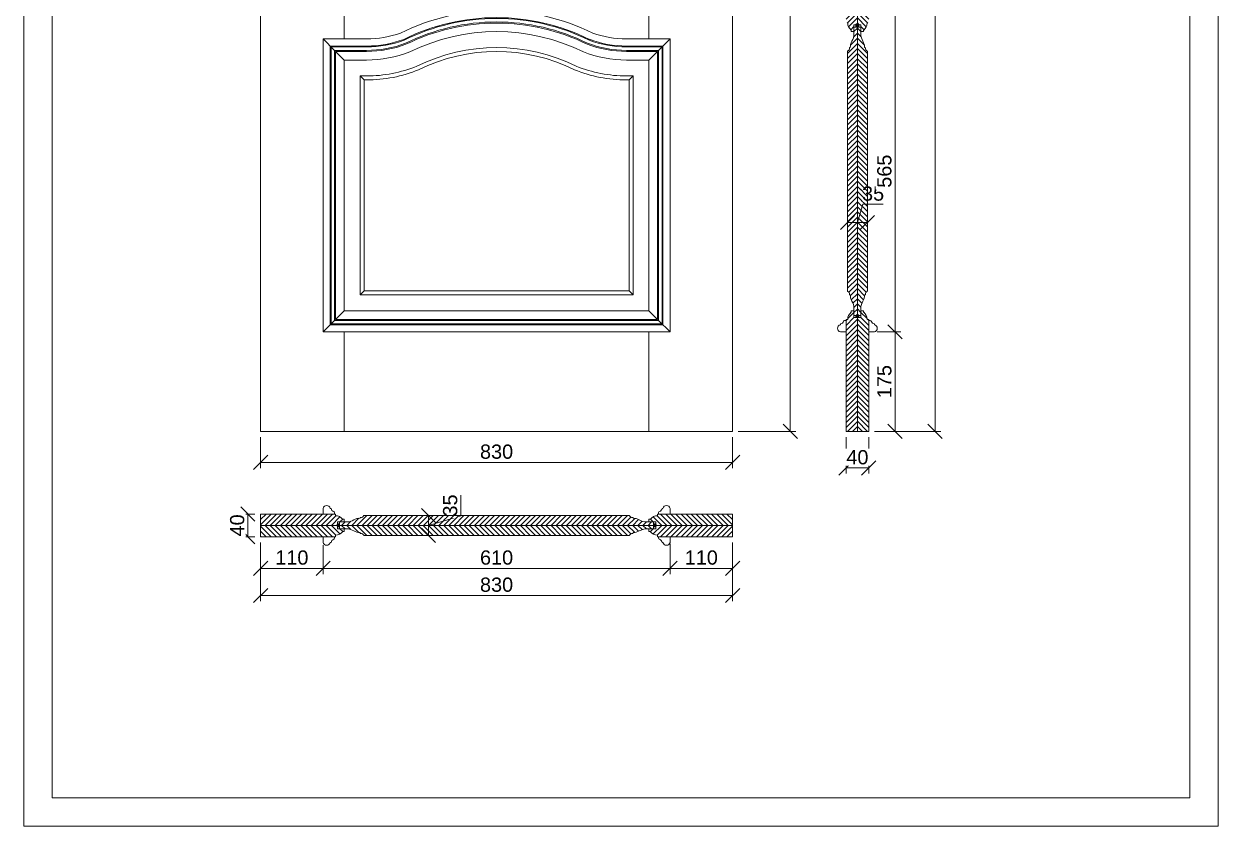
# Model space of a CAD drawing. Header units: millimetres. Extents: x 1957 to 4057, y 493 to 3463.
# Drawn here: x 1957 to 4057, y 493 to 1904 of the extents above; entities that cross this region are included whole.
import ezdxf

# ---------------------------------------------------------------- set-up
doc = ezdxf.new("R2010")
doc.units = ezdxf.units.MM
for name, color, linetype, lineweight in [('图框', 7, 'Continuous', 13), ('填充', 8, 'Continuous', 5), ('标准家私', 4, 'Continuous', 20), ('标注', 2, 'Continuous', 9)]:
    doc.layers.add(name, color=color, linetype=linetype, lineweight=lineweight)
doc.styles.get("Standard").update_dxf_attribs({"font": 'arial.ttf'})
pattern_1 = [(45, (2373.218, 987.005), (-4.49013, 4.49013), [])]
pattern_2 = [(315, (2373.218, 1056.541), (-4.49013, -4.49013), [])]
pattern_3 = [(315, (3387.8593, 3287.1383), (4.490128, 4.490128), [])]
pattern_4 = [(225, (3457.622, 3287.1383), (-4.490128, 4.490128), [])]

# ---------------------------------------------------------------- blocks, each defined once
blk = doc.blocks.new('_Oblique')
at = {"color": 0, "linetype": 'ByBlock', "lineweight": -2}
blk.add_line((-0.5, -0.5), (0.5, 0.5), dxfattribs=at)

msp = doc.modelspace()

# ---------------------------------------------------------------- hatches: boundary and pattern name
at = {"layer": '填充'}
h = msp.add_hatch(dxfattribs=at)
h.set_pattern_fill('ANSI31', color=0, scale=2, angle=-90, style=0)
h.set_pattern_definition(pattern_4)
h.paths.add_polyline_path([(3405.7, 1905.1), (3402.7, 1905.1), (3402.7, 1910.1), (3402.7, 1927.1), (3402.7, 2046.6), (3402.7, 2046.6), (3402.7, 2048.6), (3405.7, 2048.6, -0.229925), (3411.7, 2060.9), (3411.7, 2063.6), (3416.7, 2063.6), (3416.7, 2055.6), (3416.7, 2055.6), (3416.7, 2051.6), (3422.7, 2051.6), (3422.7, 1902.1), (3420.2, 1902.1), (3416.7, 1902.1), (3416.7, 1898.1), (3416.7, 1898.1), (3416.7, 1890.1), (3411.7, 1890.1), (3411.7, 1892.8, -0.229925)])
h = msp.add_hatch(dxfattribs=at)
h.set_pattern_fill('ANSI31', color=0, scale=2, angle=-90, style=0)
h.set_pattern_definition(pattern_3)
h.paths.add_polyline_path([(3442.7, 2046.6), (3442.7, 2046.6), (3442.7, 2048.6), (3439.7, 2048.6, 0.229925), (3433.7, 2060.9), (3433.7, 2063.6), (3428.7, 2063.6), (3428.7, 2055.6), (3428.7, 2055.6), (3428.7, 2051.6), (3422.7, 2051.6), (3422.7, 1902.1), (3425.2, 1902.1), (3428.7, 1902.1), (3428.7, 1898.1), (3428.7, 1898.1), (3428.7, 1890.1), (3433.7, 1890.1), (3433.7, 1892.8, 0.229925), (3439.7, 1905.1), (3442.7, 1905.1), (3442.7, 1910.1), (3442.7, 1927.1)])
h = msp.add_hatch(dxfattribs=at)
h.set_pattern_fill('ANSI31', color=0, scale=2, angle=-90, style=0)
h.set_pattern_definition(pattern_4)
h.paths.add_polyline_path([(3402.7, 1187.1), (3402.7, 1382.1), (3402.7, 1384.1), (3405.7, 1384.1, -0.229925), (3411.7, 1396.4), (3411.7, 1399.1), (3416.7, 1399.1), (3416.7, 1391.1), (3416.7, 1391.1), (3416.7, 1387.1), (3422.7, 1387.1), (3422.7, 1187.1)])
h = msp.add_hatch(dxfattribs=at)
h.set_pattern_fill('ANSI31', color=0, scale=2, angle=-90, style=0)
h.set_pattern_definition(pattern_3)
h.paths.add_polyline_path([(3442.7, 1382.1), (3442.7, 1384.1), (3439.7, 1384.1, 0.229925), (3433.7, 1396.4), (3433.7, 1399.1), (3428.7, 1399.1), (3428.7, 1391.1), (3428.7, 1391.1), (3428.7, 1387.1), (3422.7, 1387.1), (3422.7, 1187.1), (3442.7, 1187.1)])
h = msp.add_hatch(dxfattribs=at)
h.set_pattern_fill('ANSI31', color=0, scale=2, style=0)
h.set_pattern_definition(pattern_1)
h.paths.add_polyline_path([(2508.2, 1021.8), (2508.2, 1024.3), (2508.2, 1027.8), (2512.2, 1027.8), (2512.2, 1027.8), (2520.2, 1027.8), (2520.2, 1032.8), (2517.5, 1032.8, 0.229925), (2505.2, 1038.8), (2505.2, 1041.8), (2500.2, 1041.8), (2483.2, 1041.8), (2373.2, 1041.8), (2373.2, 1021.8)])
h = msp.add_hatch(dxfattribs=at)
h.set_pattern_fill('ANSI31', color=0, scale=2, style=0)
h.set_pattern_definition([(135, (3203.218, 987.005), (4.49013, 4.49013), [])])
h.paths.add_polyline_path([(3056.2, 1032.8), (3058.9, 1032.8, -0.229925), (3071.2, 1038.8), (3071.2, 1041.8), (3076.2, 1041.8), (3093.2, 1041.8), (3203.2, 1041.8), (3203.2, 1021.8), (3068.2, 1021.8), (3068.2, 1024.3), (3068.2, 1027.8), (3064.2, 1027.8), (3064.2, 1027.8), (3056.2, 1027.8)])
h = msp.add_hatch(dxfattribs=at)
h.set_pattern_fill('ANSI31', color=0, scale=2, style=0)
h.set_pattern_definition(pattern_2)
h.paths.add_polyline_path([(2520.2, 1010.8), (2517.5, 1010.8, -0.229925), (2505.2, 1004.8), (2505.2, 1001.8), (2500.2, 1001.8), (2483.2, 1001.8), (2373.2, 1001.8), (2373.2, 1021.8), (2508.2, 1021.8), (2508.2, 1019.3), (2508.2, 1015.8), (2512.2, 1015.8), (2512.2, 1015.8), (2520.2, 1015.8)])
h = msp.add_hatch(dxfattribs=at)
h.set_pattern_fill('ANSI31', color=0, scale=2, style=0)
h.set_pattern_definition(pattern_2)
h.paths.add_polyline_path([(3039.2, 1012.1, -0.129191), (3028.1, 1009.1, -0.551608), (3027.2, 1007.7, 0.292072), (3022.1, 1004.8, -0.349), (3020.9, 1004.3, 0.073859), (3021.2, 1004.3), (2555.2, 1004.3, -0.267914), (2554.4, 1004.8, 0.292072), (2549.3, 1007.7, -0.551608), (2548.3, 1009.1, -0.129191), (2537.2, 1012.1, 0.134752), (2524.4, 1015.8), (2512.2, 1015.8), (2512.2, 1021.8), (3064.2, 1021.8), (3064.2, 1019.3), (3064.2, 1015.8), (3052, 1015.8, 0.134752)])
h = msp.add_hatch(dxfattribs=at)
h.set_pattern_fill('ANSI31', color=0, scale=2, style=0)
h.set_pattern_definition([(225, (3203.218, 1056.541), (4.49013, -4.49013), [])])
h.paths.add_polyline_path([(3056.2, 1010.8), (3058.9, 1010.8, 0.229925), (3071.2, 1004.8), (3071.2, 1001.8), (3076.2, 1001.8), (3093.2, 1001.8), (3203.2, 1001.8), (3203.2, 1021.8), (3068.2, 1021.8), (3068.2, 1019.3), (3068.2, 1015.8), (3064.2, 1015.8), (3064.2, 1015.8), (3056.2, 1015.8)])
at = {"layer": '标准家私'}
for points in [[(3425.2, 1898.1), (3425.2, 1902.1), (3420.2, 1902.1), (3420.2, 1898.1)], [(3425.2, 1898.1), (3425.2, 1902.1), (3420.2, 1902.1), (3420.2, 1898.1)], [(3425.2, 1391.1), (3425.2, 1387.1), (3420.2, 1387.1), (3420.2, 1391.1)], [(3425.2, 1391.1), (3425.2, 1387.1), (3420.2, 1387.1), (3420.2, 1391.1)], [(2512.2, 1024.3), (2508.2, 1024.3), (2508.2, 1019.3), (2512.2, 1019.3)], [(2512.2, 1024.3), (2508.2, 1024.3), (2508.2, 1019.3), (2512.2, 1019.3)], [(3064.2, 1024.3), (3068.2, 1024.3), (3068.2, 1019.3), (3064.2, 1019.3)], [(3064.2, 1024.3), (3068.2, 1024.3), (3068.2, 1019.3), (3064.2, 1019.3)]]:
    msp.add_hatch(color=0, dxfattribs=at).paths.add_polyline_path(points)

# ---------------------------------------------------------------- linework, layer by layer
at = {"layer": '填充', "color": 0}
for p, q in [((2520.2, 1877.1), (2520.2, 1977.1)), ((3056.2, 1877.1), (3056.2, 1977.1)), ((2559.7, 1877.1), (2483.2, 1877.1)), ((2483.2, 1877.1), (2483.2, 1362.1)), ((2503.2, 1857.1), (2483.2, 1877.1)), ((2503.2, 1857.1), (2483.2, 1877.1)), ((3093.2, 1877.1), (3016.7, 1877.1)), ((3073.2, 1857.1), (3093.2, 1877.1)), ((3073.2, 1857.1), (3093.2, 1877.1)), ((3093.2, 1362.1), (3093.2, 1877.1)), ((2559.7, 1864.6), (2495.7, 1864.6)), ((2495.7, 1864.6), (2495.7, 1374.6)), ((2559.7, 1863.1), (2497.2, 1863.1)), ((2497.2, 1863.1), (2497.2, 1376.1)), ((2520.2, 1840.1), (2505.2, 1855.1)), ((2520.2, 1840.1), (2505.2, 1855.1)), ((3080.7, 1864.6), (3016.7, 1864.6)), ((3079.2, 1863.1), (3016.7, 1863.1)), ((3056.2, 1840.1), (3071.2, 1855.1)), ((3056.2, 1840.1), (3071.2, 1855.1)), ((3079.2, 1376.1), (3079.2, 1863.1)), ((3080.7, 1374.6), (3080.7, 1864.6)), ((2559.7, 1840.1), (2520.2, 1840.1)), ((2520.2, 1840.1), (2520.2, 1399.1)), ((3056.2, 1840.1), (3016.7, 1840.1)), ((3056.2, 1399.1), (3056.2, 1840.1)), ((2555.2, 1805.1), (2548.2, 1812.1)), ((2555.2, 1805.1), (2548.2, 1812.1)), ((3021.2, 1805.1), (3028.2, 1812.1)), ((3021.2, 1805.1), (3028.2, 1812.1)), ((2555.2, 1434.1), (2548.2, 1427.1)), ((2555.2, 1434.1), (2548.2, 1427.1)), ((3021.2, 1434.1), (3028.2, 1427.1)), ((3021.2, 1434.1), (3028.2, 1427.1)), ((2520.2, 1399.1), (2505.2, 1384.1)), ((2520.2, 1399.1), (2505.2, 1384.1)), ((2520.2, 1399.1), (3056.2, 1399.1)), ((3056.2, 1399.1), (3071.2, 1384.1)), ((3056.2, 1399.1), (3071.2, 1384.1)), ((2503.2, 1382.1), (2483.2, 1362.1)), ((2503.2, 1382.1), (2483.2, 1362.1)), ((2495.7, 1374.6), (3080.7, 1374.6)), ((2497.2, 1376.1), (3079.2, 1376.1)), ((3073.2, 1382.1), (3093.2, 1362.1)), ((3073.2, 1382.1), (3093.2, 1362.1)), ((2483.2, 1362.1), (3093.2, 1362.1)), ((2520.2, 1362.1), (2520.2, 1187.1)), ((3056.2, 1362.1), (3056.2, 1187.1))]:
    msp.add_line(p, q, dxfattribs=at)
for centre, radius, start, end in [((2788.2, 1546.4), 380.7, 63.6362, 116.3638), ((2788.2, 1546.4), 368.2, 63.6941, 116.3059), ((2788.2, 1546.4), 366.7, 63.6826, 116.3174), ((2788.2, 1546.4), 343.7, 63.6362, 116.3638), ((2559.9, 2051), 173.9, 269.9431, 289.9179), ((2559.9, 2049.2), 184.6, 269.9475, 290.6554), ((2559.9, 2049.2), 186.1, 269.9475, 290.6782), ((3016.5, 2049.2), 186.1, 249.3226, 270.0533), ((3016.5, 2049.3), 184.6, 249.3457, 270.0535), ((3016.5, 2051), 173.9, 250.0821, 270.0569), ((2559.9, 2048.1), 208, 269.9509, 291.3314), ((3016.5, 2048.1), 208, 248.6686, 270.0491)]:
    msp.add_arc(centre, radius, start, end, dxfattribs=at)
at = {"layer": '标准家私', "color": 0}
for p, q in [((2373.2, 3287.1), (2373.2, 1187.1)), ((2373.2, 3287.1), (2373.2, 1187.1)), ((3203.2, 3287.1), (3203.2, 1187.1)), ((3203.2, 3287.1), (3203.2, 1187.1)), ((3422.7, 1902.1), (3422.7, 2051.6)), ((3411.7, 1890.1), (3411.7, 1892.8)), ((3416.7, 1890.1), (3411.7, 1890.1)), ((3428.7, 1902.1), (3416.7, 1902.1)), ((3428.7, 1902.1), (3416.7, 1902.1)), ((3428.7, 1902.1), (3416.7, 1902.1)), ((3416.7, 1902.1), (3416.7, 1890.1)), ((3428.7, 1902.1), (3416.7, 1902.1)), ((3428.7, 1902.1), (3416.7, 1902.1)), ((3428.7, 1902.1), (3416.7, 1902.1)), ((3416.7, 1902.1), (3416.7, 1890.1)), ((3416.7, 1902.1), (3416.7, 1890.1)), ((3428.7, 1898.1), (3416.7, 1898.1)), ((3428.7, 1898.1), (3416.7, 1898.1)), ((3428.7, 1898.1), (3416.7, 1898.1)), ((3428.7, 1898.1), (3416.7, 1898.1)), ((3428.7, 1902.1), (3428.7, 1890.1)), ((3428.7, 1890.1), (3433.7, 1890.1)), ((3433.7, 1890.1), (3433.7, 1892.8)), ((2559.7, 1877.1), (2483.2, 1877.1)), ((2483.2, 1877.1), (2483.2, 1362.1)), ((3093.2, 1877.1), (3016.7, 1877.1)), ((3093.2, 1362.1), (3093.2, 1877.1)), ((2559.7, 1857.1), (2503.2, 1857.1)), ((2503.2, 1857.1), (2503.2, 1382.1)), ((2559.7, 1857.1), (2503.2, 1857.1)), ((2503.2, 1857.1), (2503.2, 1382.1)), ((2559.7, 1855.1), (2505.2, 1855.1)), ((2505.2, 1855.1), (2505.2, 1384.1)), ((2559.7, 1855.1), (2505.2, 1855.1)), ((2505.2, 1855.1), (2505.2, 1384.1)), ((3073.2, 1857.1), (3016.7, 1857.1)), ((3073.2, 1857.1), (3016.7, 1857.1)), ((3071.2, 1855.1), (3016.7, 1855.1)), ((3071.2, 1855.1), (3016.7, 1855.1)), ((3071.2, 1384.1), (3071.2, 1855.1)), ((3071.2, 1384.1), (3071.2, 1855.1)), ((3073.2, 1382.1), (3073.2, 1857.1)), ((3073.2, 1382.1), (3073.2, 1857.1)), ((3405.2, 1434.2), (3405.2, 1855.1)), ((3405.2, 1434.2), (3405.2, 1855.1)), ((2559.7, 1840.1), (2520.2, 1840.1)), ((2520.2, 1840.1), (2520.2, 1399.1)), ((3056.2, 1840.1), (3016.7, 1840.1)), ((3056.2, 1399.1), (3056.2, 1840.1)), ((2559.7, 1812.1), (2548.2, 1812.1)), ((2548.2, 1812.1), (2548.2, 1427.1)), ((2559.7, 1812.1), (2548.2, 1812.1)), ((2548.2, 1812.1), (2548.2, 1427.1)), ((3028.2, 1812.1), (3016.7, 1812.1)), ((3028.2, 1812.1), (3016.7, 1812.1)), ((3028.2, 1427.1), (3028.2, 1812.1)), ((3028.2, 1427.1), (3028.2, 1812.1)), ((2559.7, 1805.1), (2555.2, 1805.1)), ((2555.2, 1805.1), (2555.2, 1434.1)), ((2559.7, 1805.1), (2555.2, 1805.1)), ((2555.2, 1805.1), (2555.2, 1434.1)), ((3021.2, 1805.1), (3016.7, 1805.1)), ((3021.2, 1805.1), (3016.7, 1805.1)), ((3021.2, 1434.1), (3021.2, 1805.1)), ((3021.2, 1434.1), (3021.2, 1805.1)), ((2555.2, 1434.1), (3021.2, 1434.1)), ((2555.2, 1434.1), (3021.2, 1434.1)), ((2548.2, 1427.1), (3028.2, 1427.1)), ((2548.2, 1427.1), (3028.2, 1427.1)), ((2520.2, 1399.1), (3056.2, 1399.1)), ((3416.7, 1399.1), (3411.7, 1399.1)), ((3411.7, 1399.1), (3411.7, 1396.4)), ((3416.7, 1387.1), (3416.7, 1399.1)), ((3416.7, 1387.1), (3416.7, 1399.1)), ((3416.7, 1387.1), (3416.7, 1399.1)), ((3428.7, 1391.1), (3416.7, 1391.1)), ((3428.7, 1391.1), (3416.7, 1391.1)), ((3428.7, 1391.1), (3416.7, 1391.1)), ((3428.7, 1391.1), (3416.7, 1391.1)), ((3428.7, 1387.1), (3416.7, 1387.1)), ((3428.7, 1387.1), (3416.7, 1387.1)), ((3428.7, 1387.1), (3416.7, 1387.1)), ((3428.7, 1387.1), (3416.7, 1387.1)), ((3428.7, 1387.1), (3416.7, 1387.1)), ((3428.7, 1387.1), (3416.7, 1387.1)), ((3422.7, 1187.1), (3422.7, 1387.1)), ((3428.7, 1387.1), (3428.7, 1399.1)), ((3428.7, 1399.1), (3433.7, 1399.1)), ((3433.7, 1399.1), (3433.7, 1396.4)), ((2503.2, 1382.1), (3073.2, 1382.1)), ((2503.2, 1382.1), (3073.2, 1382.1)), ((2505.2, 1384.1), (3071.2, 1384.1)), ((2505.2, 1384.1), (3071.2, 1384.1)), ((3402.7, 1384.1), (3402.7, 1187.1)), ((3402.7, 1384.1), (3402.7, 1379.1)), ((3402.7, 1379.1), (3402.7, 1384.1)), ((3402.7, 1379.1), (3402.7, 1384.1)), ((3402.7, 1379.1), (3402.7, 1384.1)), ((3402.7, 1379.1), (3402.7, 1384.1)), ((3402.7, 1379.1), (3402.7, 1384.1)), ((3402.7, 1384.1), (3402.7, 1379.1)), ((3402.7, 1379.1), (3402.7, 1384.1)), ((3402.7, 1379.1), (3402.7, 1384.1)), ((3402.7, 1379.1), (3402.7, 1384.1)), ((3402.7, 1379.1), (3402.7, 1384.1)), ((3402.7, 1379.1), (3402.7, 1384.1)), ((3402.7, 1384.1), (3402.7, 1187.1)), ((3402.7, 1384.1), (3402.7, 1379.1)), ((3402.7, 1379.1), (3402.7, 1384.1)), ((3402.7, 1379.1), (3402.7, 1384.1)), ((3402.7, 1379.1), (3402.7, 1384.1)), ((3402.7, 1379.1), (3402.7, 1384.1)), ((3402.7, 1379.1), (3402.7, 1384.1)), ((3402.7, 1384.1), (3402.7, 1379.1)), ((3402.7, 1379.1), (3402.7, 1384.1)), ((3402.7, 1379.1), (3402.7, 1384.1)), ((3402.7, 1379.1), (3402.7, 1384.1)), ((3402.7, 1379.1), (3402.7, 1384.1)), ((3402.7, 1379.1), (3402.7, 1384.1)), ((3402.7, 1379.1), (3402.7, 1384.1)), ((3405.7, 1384.1), (3402.7, 1384.1)), ((3402.7, 1379.1), (3402.7, 1384.1)), ((3439.7, 1384.1), (3442.7, 1384.1)), ((3442.7, 1187.1), (3442.7, 1384.1)), ((3442.7, 1379.1), (3442.7, 1384.1)), ((3442.7, 1187.1), (3442.7, 1384.1)), ((3442.7, 1379.1), (3442.7, 1384.1)), ((3442.7, 1187.1), (3442.7, 1382.1)), ((3442.7, 1187.1), (3442.7, 1382.1)), ((2483.2, 1362.1), (3093.2, 1362.1)), ((3203.2, 1187.1), (2373.2, 1187.1)), ((3203.2, 1187.1), (2373.2, 1187.1)), ((3402.7, 1187.1), (3442.7, 1187.1)), ((3402.7, 1187.1), (3442.7, 1187.1)), ((2373.2, 1041.8), (2505.2, 1041.8)), ((2373.2, 1001.8), (2373.2, 1041.8)), ((2373.2, 1041.8), (2503.2, 1041.8)), ((2373.2, 1041.8), (2505.2, 1041.8)), ((2373.2, 1001.8), (2373.2, 1041.8)), ((2373.2, 1041.8), (2503.2, 1041.8)), ((2500.2, 1041.8), (2505.2, 1041.8)), ((2500.2, 1041.8), (2505.2, 1041.8)), ((2505.2, 1038.8), (2505.2, 1041.8)), ((2520.2, 1032.8), (2517.5, 1032.8)), ((2520.2, 1027.8), (2520.2, 1032.8)), ((3056.2, 1027.8), (3056.2, 1032.8)), ((3056.2, 1032.8), (3058.9, 1032.8)), ((3203.2, 1041.8), (3071.2, 1041.8)), ((3076.2, 1041.8), (3071.2, 1041.8)), ((3071.2, 1038.8), (3071.2, 1041.8)), ((3203.2, 1041.8), (3071.2, 1041.8)), ((3076.2, 1041.8), (3071.2, 1041.8)), ((3203.2, 1041.8), (3073.2, 1041.8)), ((3203.2, 1041.8), (3073.2, 1041.8)), ((3203.2, 1001.8), (3203.2, 1041.8)), ((3203.2, 1001.8), (3203.2, 1041.8)), ((2508.2, 1021.8), (2373.2, 1021.8)), ((2508.2, 1027.8), (2508.2, 1015.8)), ((2508.2, 1027.8), (2508.2, 1015.8)), ((2508.2, 1027.8), (2508.2, 1015.8)), ((2508.2, 1027.8), (2520.2, 1027.8)), ((2508.2, 1027.8), (2508.2, 1015.8)), ((2508.2, 1027.8), (2508.2, 1015.8)), ((2508.2, 1027.8), (2508.2, 1015.8)), ((2508.2, 1015.8), (2520.2, 1015.8)), ((2508.2, 1015.8), (2520.2, 1015.8)), ((2508.2, 1015.8), (2520.2, 1015.8)), ((2512.2, 1027.8), (2512.2, 1015.8)), ((2512.2, 1027.8), (2512.2, 1015.8)), ((2512.2, 1027.8), (2512.2, 1015.8)), ((2512.2, 1027.8), (2512.2, 1015.8)), ((3064.2, 1021.8), (2512.2, 1021.8)), ((2520.2, 1010.8), (2517.5, 1010.8)), ((2520.2, 1015.8), (2520.2, 1010.8)), ((3068.2, 1027.8), (3056.2, 1027.8)), ((3068.2, 1015.8), (3056.2, 1015.8)), ((3068.2, 1015.8), (3056.2, 1015.8)), ((3068.2, 1015.8), (3056.2, 1015.8)), ((3056.2, 1015.8), (3056.2, 1010.8)), ((3056.2, 1010.8), (3058.9, 1010.8)), ((3064.2, 1027.8), (3064.2, 1015.8)), ((3064.2, 1027.8), (3064.2, 1015.8)), ((3064.2, 1027.8), (3064.2, 1015.8)), ((3064.2, 1027.8), (3064.2, 1015.8)), ((3068.2, 1027.8), (3068.2, 1015.8)), ((3068.2, 1027.8), (3068.2, 1015.8)), ((3068.2, 1027.8), (3068.2, 1015.8)), ((3068.2, 1027.8), (3068.2, 1015.8)), ((3068.2, 1027.8), (3068.2, 1015.8)), ((3068.2, 1027.8), (3068.2, 1015.8)), ((3203.2, 1021.8), (3068.2, 1021.8)), ((2505.2, 1001.8), (2373.2, 1001.8)), ((2505.2, 1001.8), (2373.2, 1001.8)), ((2505.2, 1001.8), (2500.2, 1001.8)), ((2500.2, 1001.8), (2505.2, 1001.8)), ((2500.2, 1001.8), (2505.2, 1001.8)), ((2500.2, 1001.8), (2505.2, 1001.8)), ((2500.2, 1001.8), (2505.2, 1001.8)), ((2500.2, 1001.8), (2505.2, 1001.8)), ((2505.2, 1001.8), (2500.2, 1001.8)), ((2500.2, 1001.8), (2505.2, 1001.8)), ((2500.2, 1001.8), (2505.2, 1001.8)), ((2500.2, 1001.8), (2505.2, 1001.8)), ((2500.2, 1001.8), (2505.2, 1001.8)), ((2500.2, 1001.8), (2505.2, 1001.8)), ((2505.2, 1001.8), (2500.2, 1001.8)), ((2500.2, 1001.8), (2505.2, 1001.8)), ((2500.2, 1001.8), (2505.2, 1001.8)), ((2500.2, 1001.8), (2505.2, 1001.8)), ((2500.2, 1001.8), (2505.2, 1001.8)), ((2500.2, 1001.8), (2505.2, 1001.8)), ((2505.2, 1001.8), (2500.2, 1001.8)), ((2500.2, 1001.8), (2505.2, 1001.8)), ((2500.2, 1001.8), (2505.2, 1001.8)), ((2500.2, 1001.8), (2505.2, 1001.8)), ((2500.2, 1001.8), (2505.2, 1001.8)), ((2500.2, 1001.8), (2505.2, 1001.8)), ((2500.2, 1001.8), (2505.2, 1001.8)), ((2500.2, 1001.8), (2505.2, 1001.8)), ((2505.2, 1004.8), (2505.2, 1001.8)), ((2555.2, 1004.3), (3021.2, 1004.3)), ((2555.2, 1004.3), (3021.2, 1004.3)), ((3071.2, 1004.8), (3071.2, 1001.8)), ((3071.2, 1001.8), (3203.2, 1001.8)), ((3071.2, 1001.8), (3076.2, 1001.8)), ((3076.2, 1001.8), (3071.2, 1001.8)), ((3076.2, 1001.8), (3071.2, 1001.8)), ((3076.2, 1001.8), (3071.2, 1001.8)), ((3076.2, 1001.8), (3071.2, 1001.8)), ((3076.2, 1001.8), (3071.2, 1001.8)), ((3071.2, 1001.8), (3076.2, 1001.8)), ((3076.2, 1001.8), (3071.2, 1001.8)), ((3076.2, 1001.8), (3071.2, 1001.8)), ((3076.2, 1001.8), (3071.2, 1001.8)), ((3076.2, 1001.8), (3071.2, 1001.8)), ((3076.2, 1001.8), (3071.2, 1001.8)), ((3071.2, 1001.8), (3203.2, 1001.8)), ((3071.2, 1001.8), (3076.2, 1001.8)), ((3076.2, 1001.8), (3071.2, 1001.8)), ((3076.2, 1001.8), (3071.2, 1001.8)), ((3076.2, 1001.8), (3071.2, 1001.8)), ((3076.2, 1001.8), (3071.2, 1001.8)), ((3076.2, 1001.8), (3071.2, 1001.8)), ((3071.2, 1001.8), (3076.2, 1001.8)), ((3076.2, 1001.8), (3071.2, 1001.8)), ((3076.2, 1001.8), (3071.2, 1001.8)), ((3076.2, 1001.8), (3071.2, 1001.8)), ((3076.2, 1001.8), (3071.2, 1001.8)), ((3076.2, 1001.8), (3071.2, 1001.8)), ((3076.2, 1001.8), (3071.2, 1001.8)), ((3076.2, 1001.8), (3071.2, 1001.8))]:
    msp.add_line(p, q, dxfattribs=at)
for points in [[(3416.7, 1890.1), (3416.7, 1885.9, -0.134752), (3413, 1873.1, 0.128268), (3410.1, 1862.1), (3409.7, 1862.1, 0.426944), (3408.7, 1861.1, -0.29194), (3405.7, 1856, 0.267914), (3405.2, 1855.1)], [(3416.7, 1890.1), (3416.7, 1885.9, -0.134752), (3413, 1873.1, 0.128268), (3410.1, 1862.1), (3409.7, 1862.1, 0.426944), (3408.7, 1861.1, -0.29194), (3405.7, 1856, 0.267914), (3405.2, 1855.1)], [(3428.7, 1898.1), (3428.7, 1885.9, 0.134752), (3432.4, 1873.1, -0.128283), (3435.4, 1862.1), (3435.8, 1862.1, -0.426944), (3436.8, 1861.1, 0.29194), (3439.7, 1856, -0.267914), (3440.2, 1855.1)], [(3428.7, 1898.1), (3428.7, 1885.9, 0.134752), (3432.4, 1873.1, -0.128283), (3435.4, 1862.1), (3435.8, 1862.1, -0.426944), (3436.8, 1861.1, 0.29194), (3439.7, 1856, -0.267914), (3440.2, 1855.1)], [(3416.7, 1399.1), (3416.7, 1403.4, 0.134752), (3413, 1416.1, -0.128268), (3410.1, 1427.2), (3409.7, 1427.2, -0.426944), (3408.7, 1428.2, 0.29194), (3405.7, 1433.3, -0.267914), (3405.2, 1434.2)], [(3416.7, 1399.1), (3416.7, 1403.4, 0.134752), (3413, 1416.1, -0.128268), (3410.1, 1427.2), (3409.7, 1427.2, -0.426944), (3408.7, 1428.2, 0.29194), (3405.7, 1433.3, -0.267914), (3405.2, 1434.2)], [(3428.7, 1391.1), (3428.7, 1403.4, -0.134752), (3432.4, 1416.1, 0.128283), (3435.4, 1427.2), (3435.8, 1427.2, 0.426944), (3436.8, 1428.2, -0.29194), (3439.7, 1433.3, 0.267914), (3440.2, 1434.2)], [(3428.7, 1391.1), (3428.7, 1403.4, -0.134752), (3432.4, 1416.1, 0.128283), (3435.4, 1427.2), (3435.8, 1427.2, 0.426944), (3436.8, 1428.2, -0.29194), (3439.7, 1433.3, 0.267914), (3440.2, 1434.2)], [(2512.2, 1027.8), (2524.4, 1027.8, 0.134752), (2537.2, 1031.5, -0.128283), (2548.2, 1034.4), (2548.2, 1034.8, -0.426944), (2549.3, 1035.8, 0.29194), (2554.4, 1038.8, -0.267914), (2555.2, 1039.3)], [(2512.2, 1027.8), (2524.4, 1027.8, 0.134752), (2537.2, 1031.5, -0.128283), (2548.2, 1034.4), (2548.2, 1034.8, -0.426944), (2549.3, 1035.8, 0.29194), (2554.4, 1038.8, -0.267914), (2555.2, 1039.3)], [(3064.2, 1027.8), (3052, 1027.8, -0.134752), (3039.2, 1031.5, 0.128283), (3028.2, 1034.4), (3028.2, 1034.8, 0.426944), (3027.2, 1035.8, -0.29194), (3022.1, 1038.8, 0.267914), (3021.2, 1039.3)], [(3064.2, 1027.8), (3052, 1027.8, -0.134752), (3039.2, 1031.5, 0.128283), (3028.2, 1034.4), (3028.2, 1034.8, 0.426944), (3027.2, 1035.8, -0.29194), (3022.1, 1038.8, 0.267914), (3021.2, 1039.3)], [(2520.2, 1015.8), (2524.4, 1015.8, -0.134752), (2537.2, 1012.1, 0.128268), (2548.2, 1009.1), (2548.2, 1008.7, 0.426944), (2549.3, 1007.7, -0.29194), (2554.4, 1004.8, 0.267914), (2555.2, 1004.3)], [(2520.2, 1015.8), (2524.4, 1015.8, -0.134752), (2537.2, 1012.1, 0.128268), (2548.2, 1009.1), (2548.2, 1008.7, 0.426944), (2549.3, 1007.7, -0.29194), (2554.4, 1004.8, 0.267914), (2555.2, 1004.3)], [(3056.2, 1015.8), (3052, 1015.8, 0.134752), (3039.2, 1012.1, -0.128268), (3028.2, 1009.1), (3028.2, 1008.7, -0.426944), (3027.2, 1007.7, 0.29194), (3022.1, 1004.8, -0.267914), (3021.2, 1004.3)], [(3056.2, 1015.8), (3052, 1015.8, 0.134752), (3039.2, 1012.1, -0.128268), (3028.2, 1009.1), (3028.2, 1008.7, -0.426944), (3027.2, 1007.7, 0.29194), (3022.1, 1004.8, -0.267914), (3021.2, 1004.3)]]:
    msp.add_lwpolyline(points, format="xyb", dxfattribs=at)
for points in [[(3425.2, 1902.1), (3425.2, 1898.1), (3420.2, 1898.1), (3420.2, 1902.1)], [(3425.2, 1902.1), (3425.2, 1898.1), (3420.2, 1898.1), (3420.2, 1902.1)], [(3425.2, 1902.1), (3425.2, 1898.1), (3420.2, 1898.1), (3420.2, 1902.1)], [(3425.2, 1902.1), (3425.2, 1898.1), (3420.2, 1898.1), (3420.2, 1902.1)], [(3425.2, 1387.1), (3425.2, 1391.1), (3420.2, 1391.1), (3420.2, 1387.1)], [(3425.2, 1387.1), (3425.2, 1391.1), (3420.2, 1391.1), (3420.2, 1387.1)], [(3425.2, 1387.1), (3425.2, 1391.1), (3420.2, 1391.1), (3420.2, 1387.1)], [(3425.2, 1387.1), (3425.2, 1391.1), (3420.2, 1391.1), (3420.2, 1387.1)], [(2508.2, 1024.3), (2512.2, 1024.3), (2512.2, 1019.3), (2508.2, 1019.3)], [(2508.2, 1024.3), (2512.2, 1024.3), (2512.2, 1019.3), (2508.2, 1019.3)], [(2508.2, 1024.3), (2512.2, 1024.3), (2512.2, 1019.3), (2508.2, 1019.3)], [(2508.2, 1024.3), (2512.2, 1024.3), (2512.2, 1019.3), (2508.2, 1019.3)], [(3068.2, 1024.3), (3064.2, 1024.3), (3064.2, 1019.3), (3068.2, 1019.3)], [(3068.2, 1024.3), (3064.2, 1024.3), (3064.2, 1019.3), (3068.2, 1019.3)], [(3068.2, 1024.3), (3064.2, 1024.3), (3064.2, 1019.3), (3068.2, 1019.3)], [(3068.2, 1024.3), (3064.2, 1024.3), (3064.2, 1019.3), (3068.2, 1019.3)]]:
    msp.add_lwpolyline(points, close=True, dxfattribs=at)
for points in [[(3398.3, 1380.7, -0.311212), (3392.7, 1376.1), (3392.7, 1374.6, 0.8), (3392.7, 1362.1), (3402.7, 1362.1), (3402.7, 1382.1), (3400.2, 1382.1, 0.334318)], [(3398.3, 1380.7, -0.311212), (3392.7, 1376.1), (3392.7, 1374.6, 0.8), (3392.7, 1362.1), (3402.7, 1362.1), (3402.7, 1382.1), (3400.2, 1382.1, 0.334318)], [(3447.2, 1380.7, 0.311212), (3452.7, 1376.1), (3452.7, 1374.6, -0.8), (3452.7, 1362.1), (3442.7, 1362.1), (3442.7, 1382.1), (3445.3, 1382.1, -0.334318)], [(3447.2, 1380.7, 0.311212), (3452.7, 1376.1), (3452.7, 1374.6, -0.8), (3452.7, 1362.1), (3442.7, 1362.1), (3442.7, 1382.1), (3445.3, 1382.1, -0.334318)], [(2501.8, 1046.2, -0.311212), (2497.2, 1051.8), (2495.7, 1051.8, 0.8), (2483.2, 1051.8), (2483.2, 1041.8), (2503.2, 1041.8), (2503.2, 1044.3, 0.334318)], [(2501.8, 1046.2, -0.311212), (2497.2, 1051.8), (2495.7, 1051.8, 0.8), (2483.2, 1051.8), (2483.2, 1041.8), (2503.2, 1041.8), (2503.2, 1044.3, 0.334318)], [(3074.7, 1046.2, 0.311212), (3079.2, 1051.8), (3080.7, 1051.8, -0.8), (3093.2, 1051.8), (3093.2, 1041.8), (3073.2, 1041.8), (3073.2, 1044.3, -0.334318)], [(3074.7, 1046.2, 0.311212), (3079.2, 1051.8), (3080.7, 1051.8, -0.8), (3093.2, 1051.8), (3093.2, 1041.8), (3073.2, 1041.8), (3073.2, 1044.3, -0.334318)], [(2501.8, 997.3, 0.311212), (2497.2, 991.8), (2495.7, 991.8, -0.8), (2483.2, 991.8), (2483.2, 1001.8), (2503.2, 1001.8), (2503.2, 999.2, -0.334318)], [(2501.8, 997.3, 0.311212), (2497.2, 991.8), (2495.7, 991.8, -0.8), (2483.2, 991.8), (2483.2, 1001.8), (2503.2, 1001.8), (2503.2, 999.2, -0.334318)], [(3074.7, 997.3, -0.311212), (3079.2, 991.8), (3080.7, 991.8, 0.8), (3093.2, 991.8), (3093.2, 1001.8), (3073.2, 1001.8), (3073.2, 999.2, 0.334318)], [(3074.7, 997.3, -0.311212), (3079.2, 991.8), (3080.7, 991.8, 0.8), (3093.2, 991.8), (3093.2, 1001.8), (3073.2, 1001.8), (3073.2, 999.2, 0.334318)]]:
    msp.add_lwpolyline(points, format="xyb", close=True, dxfattribs=at)
for points in [[(3405.2, 1384.1), (3405.2, 1384.1)], [(3405.2, 1384.1), (3405.2, 1384.1)], [(3405.2, 1384.1), (3405.2, 1384.1)], [(3405.2, 1384.1), (3405.2, 1384.1)], [(3440.2, 1384.1), (3440.2, 1384.1)], [(3440.2, 1384.1), (3440.2, 1384.1)], [(3440.2, 1384.1), (3440.2, 1384.1)], [(3440.2, 1384.1), (3440.2, 1384.1)], [(2505.2, 1039.3), (2505.2, 1039.3)], [(2505.2, 1039.3), (2505.2, 1039.3)], [(2505.2, 1039.3), (2505.2, 1039.3)], [(2505.2, 1039.3), (2505.2, 1039.3)], [(3071.2, 1039.3), (3071.2, 1039.3)], [(3071.2, 1039.3), (3071.2, 1039.3)], [(3071.2, 1039.3), (3071.2, 1039.3)], [(3071.2, 1039.3), (3071.2, 1039.3)], [(2505.2, 1004.3), (2505.2, 1004.3)], [(2505.2, 1004.3), (2505.2, 1004.3)], [(2505.2, 1004.3), (2505.2, 1004.3)], [(2505.2, 1004.3), (2505.2, 1004.3)], [(3071.2, 1004.3), (3071.2, 1004.3)], [(3071.2, 1004.3), (3071.2, 1004.3)], [(3071.2, 1004.3), (3071.2, 1004.3)], [(3071.2, 1004.3), (3071.2, 1004.3)]]:
    msp.add_lwpolyline(points, dxfattribs=at)
for centre, radius, start, end in [((2788.2, 1546.4), 380.7, 63.6362, 116.3638), ((2788.2, 1546.4), 360.7, 63.6362, 116.3638), ((2788.2, 1546.4), 360.7, 63.6362, 116.3638), ((2788.2, 1546.4), 358.7, 63.6362, 116.3638), ((2788.2, 1546.4), 358.7, 63.6362, 116.3638), ((2788.2, 1546.4), 343.7, 63.6362, 116.3638), ((3421.4, 1905.2), 15.7, 180.106, 231.9007), ((3424.1, 1905.2), 15.7, 308.0993, 359.894), ((2559.9, 2051), 173.9, 269.9431, 289.9179), ((2559.9, 2049.2), 192.1, 269.9475, 290.7674), ((2559.9, 2049.2), 192.1, 269.9475, 290.7674), ((3016.5, 2049.2), 192.1, 249.2326, 270.0525), ((3016.5, 2049.2), 192.1, 249.2326, 270.0525), ((3016.5, 2051), 173.9, 250.0821, 270.0569), ((2559.9, 2049.1), 193.9, 269.9479, 290.8403), ((2559.9, 2049.1), 193.9, 269.9479, 290.8403), ((2559.9, 2048.1), 208, 269.9509, 291.3314), ((2788.2, 1546.4), 315.7, 63.6362, 116.3638), ((2788.2, 1546.4), 315.7, 63.6362, 116.3638), ((2788.2, 1546.4), 308.7, 63.6362, 116.3638), ((2788.2, 1546.4), 308.7, 63.6362, 116.3638), ((3016.5, 2048.1), 208, 248.6686, 270.0491), ((3016.5, 2049.1), 193.9, 249.1597, 270.0521), ((3016.5, 2049.1), 193.9, 249.1597, 270.0521), ((2559.9, 2046.8), 234.7, 269.9558, 292.0479), ((2559.9, 2046.8), 234.7, 269.9558, 292.0479), ((3016.5, 2046.8), 234.7, 247.9521, 270.0442), ((3016.5, 2046.8), 234.7, 247.9521, 270.0442), ((2559.9, 2046.5), 241.4, 269.9569, 292.1962), ((2559.9, 2046.5), 241.4, 269.9569, 292.1962), ((3016.5, 2046.5), 241.4, 247.8038, 270.0431), ((3016.5, 2046.5), 241.4, 247.8038, 270.0431), ((3421.4, 1384.1), 15.7, 128.0993, 179.894), ((3424.1, 1384.1), 15.7, 0.106, 51.9007), ((2505.2, 1023.1), 15.7, 38.0993, 89.894), ((3071.2, 1023.1), 15.7, 90.106, 141.9007), ((2505.2, 1020.4), 15.7, 270.106, 321.9007), ((3071.2, 1020.4), 15.7, 218.0993, 269.894)]:
    msp.add_arc(centre, radius, start, end, dxfattribs=at)
at = {"layer": '标注', "color": 0}
for p, q in [((3304.7, 1187.1), (3304.7, 3287.1)), ((3559.2, 3287.1), (3559.2, 1187.1)), ((3489, 1362.1), (3489, 1927.1)), ((3422.7, 1554.5), (3432.3, 1586.4)), ((3432.3, 1586.4), (3468.2, 1586.4)), ((3405.2, 1547.2), (3405.2, 1564.5)), ((3405.2, 1554.5), (3440.2, 1554.5)), ((3440.2, 1547.2), (3440.2, 1564.5)), ((3457.7, 1362.1), (3499, 1362.1)), ((3457.7, 1362.1), (3499, 1362.1)), ((3489, 1187.1), (3489, 1362.1)), ((2373.2, 1177.1), (2373.2, 1122.6)), ((3203.2, 1177.1), (3203.2, 1122.6)), ((3213.2, 1187.1), (3314.7, 1187.1)), ((3402.7, 1177.1), (3402.7, 1112.8)), ((3442.7, 1177.1), (3442.7, 1112.8)), ((3452.7, 1187.1), (3499, 1187.1)), ((3452.7, 1187.1), (3569.2, 1187.1)), ((2373.2, 1132.6), (3203.2, 1132.6)), ((3402.7, 1122.8), (3442.7, 1122.8)), ((2725.4, 1038.8), (2725.4, 1074.8)), ((2363.2, 1041.8), (2340.9, 1041.8)), ((2350.9, 1001.8), (2350.9, 1041.8)), ((2658.9, 1039.3), (2678.5, 1039.3)), ((2668.5, 1004.3), (2668.5, 1039.3)), ((2668.5, 1021.8), (2725.4, 1038.8)), ((2363.2, 1001.8), (2340.9, 1001.8)), ((2373.2, 991.8), (2373.2, 936.3)), ((2373.2, 991.8), (2373.2, 888.6)), ((2658.9, 1004.3), (2678.5, 1004.3)), ((3093.2, 989.6), (3093.2, 936.3)), ((3093.2, 989.6), (3093.2, 936.3)), ((3203.2, 991.8), (3203.2, 936.3)), ((3203.2, 991.8), (3203.2, 888.6)), ((2483.2, 986.8), (2483.2, 936.3)), ((2483.2, 986.8), (2483.2, 936.3)), ((2373.2, 946.3), (2483.2, 946.3)), ((2483.2, 946.3), (3093.2, 946.3)), ((3093.2, 946.3), (3203.2, 946.3)), ((3203.2, 898.6), (2373.2, 898.6))]:
    msp.add_line(p, q, dxfattribs=at)

# ---------------------------------------------------------------- block references
at = {"layer": '标注', "color": 0, "xscale": 25, "yscale": 25, "zscale": 25}
for p, rotation in [((3405.2, 1554.5), 180), ((3489, 1362.1), 90), ((3489, 1362.1), 270), ((3304.7, 1187.1), 270), ((3489, 1187.1), 270), ((3559.2, 1187.1), 270), ((2373.2, 1132.6), 180), ((3402.7, 1122.8), 180), ((2350.9, 1041.8), 90), ((2350.9, 1001.8), 270), ((2668.5, 1004.3), 270), ((2373.2, 946.3), 180), ((2483.2, 946.3), 180), ((3093.2, 946.3), 180), ((2373.2, 898.6), 180)]:
    msp.add_blockref('_Oblique', p, dxfattribs=dict(at, rotation=rotation))
for p in [(3440.2, 1554.5), (3203.2, 1132.6), (3442.7, 1122.8), (2483.2, 946.3), (3093.2, 946.3), (3203.2, 946.3), (3203.2, 898.6)]:
    msp.add_blockref('_Oblique', p, dxfattribs=at)

# ---------------------------------------------------------------- next in the draw order: texts
at = {"layer": '标注', "color": 0, "char_height": 25, "attachment_point": 5, "bg_fill": 3, "box_fill_scale": 1.1, "bg_fill_color": 256, "bg_fill_true_color": 13158600, "bg_fill_transparency": 0}
for s, insert in [('35', (3450.3, 1605.1)), ('830', (2788.2, 1151.3)), ('40', (3422.7, 1141.5)), ('110', (2428.2, 965.1)), ('610', (2788.2, 965.1)), ('110', (3148.2, 965.1)), ('830', (2788.2, 917.4))]:
    msp.add_mtext(s, dxfattribs=dict(at, insert=insert))
at = {"layer": '标注', "color": 0, "char_height": 25, "attachment_point": 5, "rotation": 90, "bg_fill": 3, "box_fill_scale": 1.1, "bg_fill_color": 256, "bg_fill_true_color": 13158600, "bg_fill_transparency": 0}
for s, insert in [('175', (3470.2, 1274.6)), ('35', (2706.7, 1056.8)), ('40', (2332.2, 1021.8))]:
    msp.add_mtext(s, dxfattribs=dict(at, insert=insert))

# ---------------------------------------------------------------- next in the draw order: hatches: boundary and pattern name
at = {"layer": '填充'}
h = msp.add_hatch(dxfattribs=at)
h.set_pattern_fill('ANSI31', color=0, scale=2, angle=-90, style=0)
h.set_pattern_definition(pattern_4)
h.paths.add_polyline_path([(3410.1, 1427.2, -0.551608), (3408.7, 1428.2, 0.292072), (3405.7, 1433.3, -0.349005), (3405.3, 1434.5, 0.073864), (3405.2, 1434.2), (3405.2, 1855.1, -0.267914), (3405.7, 1856, 0.292072), (3408.7, 1861.1, -0.551608), (3410.1, 1862, -0.129191), (3413, 1873.1, 0.142238), (3416.7, 1886.6), (3416.7, 1898.1), (3422.7, 1898.1), (3422.7, 1391.1), (3420.2, 1391.1), (3416.7, 1391.1), (3416.7, 1402.6, 0.142238), (3413, 1416.1, -0.129191)])
h = msp.add_hatch(dxfattribs=at)
h.set_pattern_fill('ANSI31', color=0, scale=2, angle=-90, style=0)
h.set_pattern_definition(pattern_3)
h.paths.add_polyline_path([(3440.2, 1855.1, 0.267914), (3439.7, 1856, -0.292072), (3436.8, 1861.1, 0.551608), (3435.4, 1862, 0.129191), (3432.4, 1873.1, -0.142238), (3428.7, 1886.6), (3428.7, 1898.1), (3422.7, 1898.1), (3422.7, 1391.1), (3425.2, 1391.1), (3428.7, 1391.1), (3428.7, 1402.6, -0.142238), (3432.4, 1416.1, 0.129191), (3435.4, 1427.2, 0.551608), (3436.8, 1428.2, -0.292072), (3439.7, 1433.3, 0.349005), (3440.2, 1434.5, -0.073864), (3440.2, 1434.2)])
h = msp.add_hatch(dxfattribs=at)
h.set_pattern_fill('ANSI31', color=0, scale=2, style=0)
h.set_pattern_definition(pattern_1)
h.paths.add_polyline_path([(2555.2, 1039.3, 0.267914), (2554.4, 1038.8, -0.292072), (2549.3, 1035.8, 0.551608), (2548.3, 1034.4, 0.129191), (2537.2, 1031.5, -0.134752), (2524.4, 1027.8), (2512.2, 1027.8), (2512.2, 1021.8), (3064.2, 1021.8), (3064.2, 1024.3), (3064.2, 1027.8), (3052, 1027.8, -0.134752), (3039.2, 1031.5, 0.129191), (3028.1, 1034.4, 0.551608), (3027.2, 1035.8, -0.292072), (3022.1, 1038.8, 0.349), (3020.9, 1039.2, -0.073859), (3021.2, 1039.3)])

# ---------------------------------------------------------------- next in the draw order: linework, layer by layer
at = {"layer": '标准家私', "color": 0}
for p, q in [((3422.7, 1391.1), (3422.7, 1898.1)), ((3440.2, 1434.2), (3440.2, 1855.1)), ((3440.2, 1434.2), (3440.2, 1855.1)), ((2555.2, 1039.3), (3021.2, 1039.3)), ((2555.2, 1039.3), (3021.2, 1039.3))]:
    msp.add_line(p, q, dxfattribs=at)

# ---------------------------------------------------------------- next in the draw order: block references
at = {"layer": '标注', "color": 0, "xscale": 25, "yscale": 25, "zscale": 25, "rotation": 90}
msp.add_blockref('_Oblique', (2668.5, 1039.3), dxfattribs=at)

# ---------------------------------------------------------------- next in the draw order: texts
at = {"layer": '标注', "color": 0, "insert": (3470.2, 1644.6), "char_height": 25, "attachment_point": 5, "rotation": 90, "bg_fill": 3, "box_fill_scale": 1.1, "bg_fill_color": 256, "bg_fill_true_color": 13158600, "bg_fill_transparency": 0}
msp.add_mtext('565', dxfattribs=at)

# ---------------------------------------------------------------- next in the draw order: linework, layer by layer
at = {"layer": '图框', "color": 0}
msp.add_lwpolyline([(1957, 3463), (1957, 493), (4057, 493), (4057, 3463)], close=True, dxfattribs=at)
at = {"layer": '图框', "color": 0, "lineweight": 20}
msp.add_lwpolyline([(2007, 3413), (2007, 543), (4007, 543), (4007, 3413)], close=True, dxfattribs=at)

doc.saveas('drawing.dxf')
